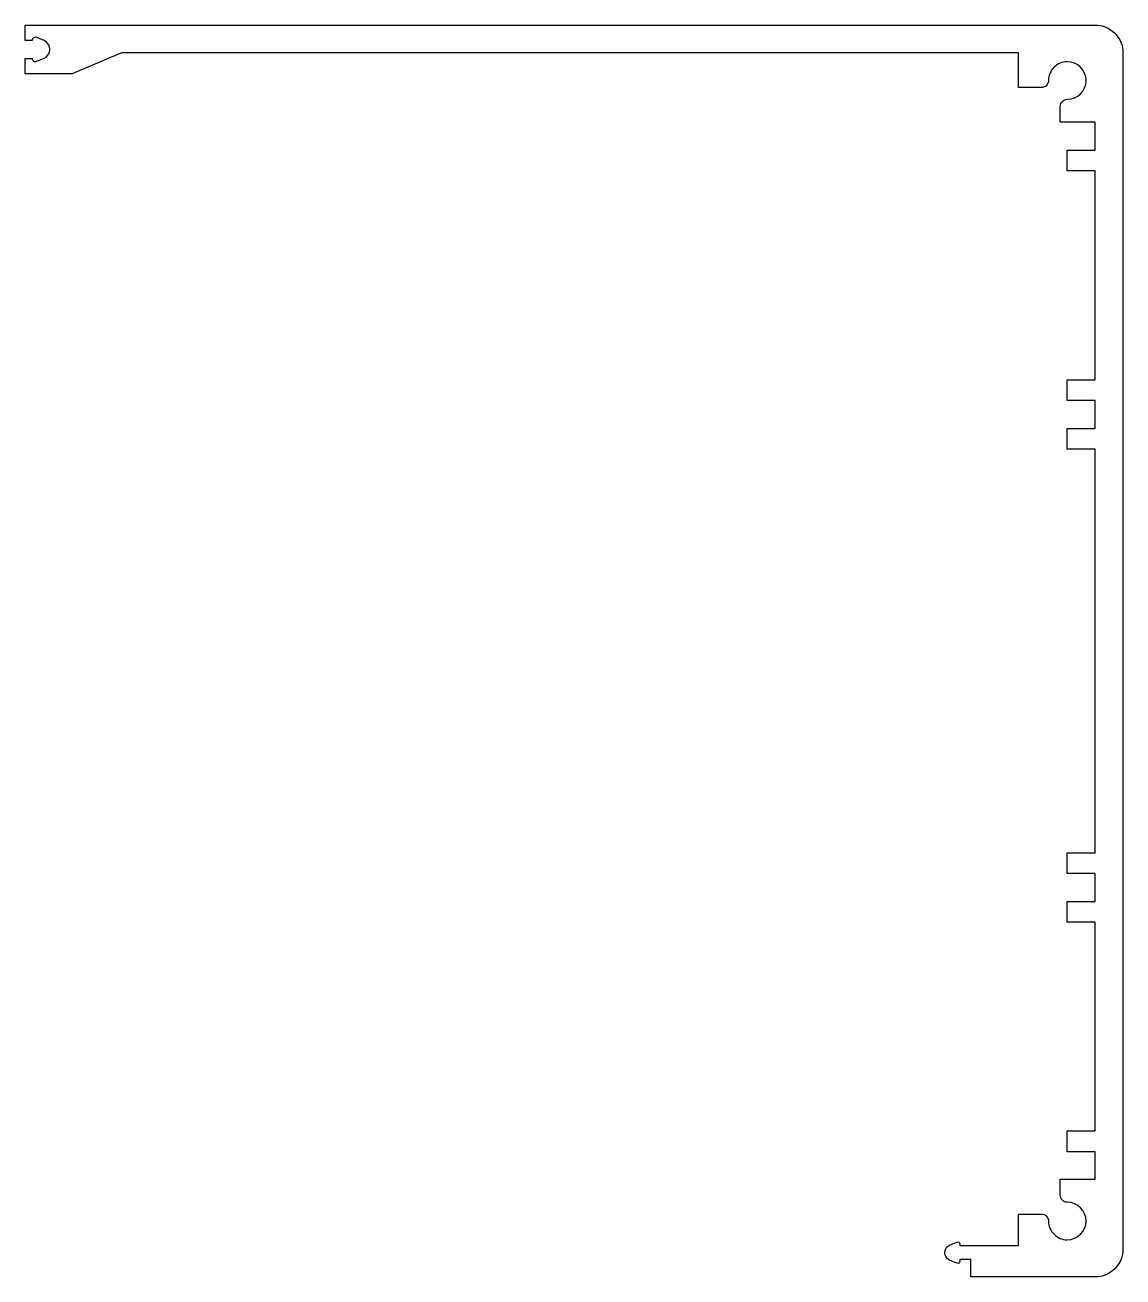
# Model space of a CAD drawing. Extents: x 117.2 to 196.1, y 157.6 to 247.6.
import ezdxf

# ---------------------------------------------------------------- set-up
doc = ezdxf.new("R2010")
doc.units = 0
doc.layers.add('ANA', color=220, linetype='CONTINUOUS')

msp = doc.modelspace()

# ---------------------------------------------------------------- linework, layer by layer
at = {"layer": 'ANA'}
msp.add_lwpolyline([(190.767, 161.623, 0.414214), (192.117, 160.273, 1), (192.117, 162.973, -0.414214), (191.617, 163.473), (191.617, 164.623), (194.117, 164.623), (194.117, 166.602), (192.117, 166.602), (192.117, 168.102), (194.117, 168.102), (194.117, 183.102), (192.117, 183.102), (192.117, 184.602), (194.117, 184.602), (194.117, 186.602), (192.117, 186.602), (192.117, 188.102), (194.117, 188.102), (194.117, 217.102), (192.117, 217.102), (192.117, 218.602), (194.117, 218.602), (194.117, 220.602), (192.117, 220.602), (192.117, 222.102), (194.117, 222.102), (194.117, 237.111), (192.117, 237.111), (192.117, 238.611), (194.117, 238.611), (194.117, 240.611), (191.617, 240.611), (191.617, 241.761, -0.414214), (192.117, 242.261, 1), (192.117, 244.961, 0.414214), (190.767, 243.611, -0.414214), (190.267, 243.111), (188.617, 243.111), (188.617, 245.602), (124.142, 245.602), (120.613, 244.102), (117.221, 244.102), (117.221, 245.202), (117.723, 245.202, 0.503427), (118.07, 244.999), (118.59, 245.222, 0.659396), (118.59, 246.482), (118.07, 246.704, 0.503427), (117.723, 246.502), (117.221, 246.502), (117.221, 247.602), (192.617, 247.602), (194.117, 247.602, -0.414214), (196.117, 245.602), (196.117, 159.602, -0.414214), (194.117, 157.602), (185.192, 157.602), (185.192, 158.852), (184.391, 158.852), (184.391, 158.729, -0.538437), (184.182, 158.591), (183.663, 158.814, -0.659396), (183.663, 159.89), (184.182, 160.112, -0.538437), (184.391, 159.974), (184.391, 159.852), (188.617, 159.852), (188.617, 162.123), (190.267, 162.123, -0.414214)], format="xyb", close=True, dxfattribs=at)

doc.saveas('drawing.dxf')
